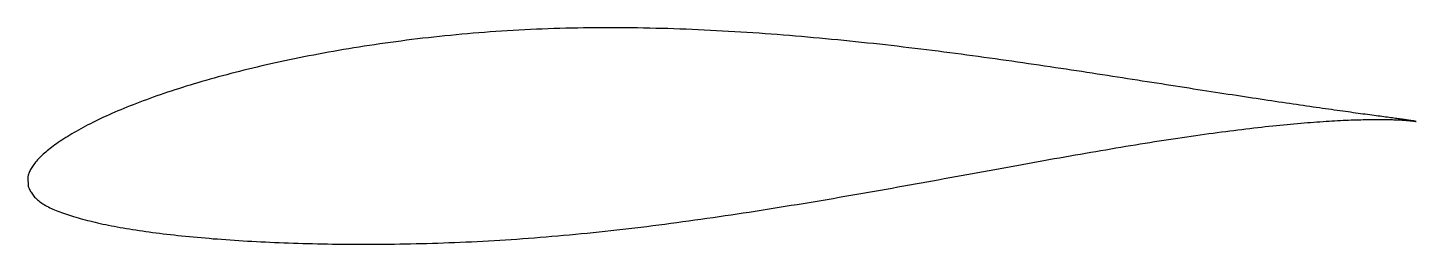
# Model space of a CAD drawing. Header units: metres. Extents: x -20.2 to 40.9, y -3.5 to 6.
import ezdxf

# ---------------------------------------------------------------- set-up
doc = ezdxf.new("R2010")
doc.units = ezdxf.units.M

msp = doc.modelspace()

# ---------------------------------------------------------------- linework, layer by layer
msp.add_lwpolyline([(40.882, 1.902), (40.881, 1.902), (40.878, 1.903), (40.872, 1.905), (40.863, 1.906), (40.853, 1.909), (40.84, 1.911), (40.825, 1.914), (40.807, 1.917), (40.787, 1.921), (40.765, 1.925), (40.74, 1.929), (40.713, 1.933), (40.684, 1.938), (40.652, 1.943), (40.619, 1.948), (40.582, 1.953), (40.544, 1.959), (40.503, 1.965), (40.46, 1.971), (40.414, 1.978), (40.366, 1.985), (40.316, 1.992), (40.264, 1.999), (40.209, 2.007), (40.152, 2.015), (40.093, 2.023), (40.031, 2.031), (39.968, 2.04), (39.902, 2.049), (39.833, 2.058), (39.763, 2.068), (39.69, 2.078), (39.615, 2.088), (39.537, 2.098), (39.458, 2.109), (39.376, 2.12), (39.292, 2.131), (39.205, 2.143), (39.117, 2.154), (39.026, 2.167), (38.933, 2.179), (38.838, 2.192), (38.741, 2.205), (38.641, 2.218), (38.54, 2.232), (38.436, 2.246), (38.33, 2.261), (38.222, 2.275), (38.111, 2.29), (37.999, 2.306), (37.884, 2.322), (37.768, 2.338), (37.649, 2.354), (37.528, 2.371), (37.405, 2.388), (37.28, 2.405), (37.153, 2.423), (37.024, 2.441), (36.892, 2.46), (36.759, 2.479), (36.624, 2.498), (36.487, 2.518), (36.347, 2.538), (36.206, 2.558), (36.062, 2.579), (35.917, 2.6), (35.77, 2.621), (35.621, 2.643), (35.469, 2.665), (35.316, 2.688), (35.161, 2.711), (35.004, 2.734), (34.845, 2.758), (34.685, 2.782), (34.522, 2.806), (34.357, 2.831), (34.191, 2.856), (34.023, 2.881), (33.853, 2.907), (33.681, 2.933), (33.507, 2.959), (33.332, 2.986), (33.155, 3.013), (32.976, 3.04), (32.795, 3.068), (32.613, 3.096), (32.429, 3.125), (32.243, 3.153), (32.055, 3.182), (31.866, 3.211), (31.675, 3.241), (31.483, 3.271), (31.289, 3.301), (31.093, 3.331), (30.895, 3.362), (30.697, 3.393), (30.496, 3.424), (30.294, 3.456), (30.09, 3.487), (29.885, 3.52), (29.679, 3.552), (29.47, 3.584), (29.261, 3.617), (29.05, 3.65), (28.837, 3.683), (28.623, 3.716), (28.408, 3.75), (28.191, 3.784), (27.973, 3.818), (27.754, 3.852), (27.533, 3.886), (27.311, 3.92), (27.087, 3.955), (26.862, 3.99), (26.636, 4.024), (26.409, 4.059), (26.181, 4.094), (25.951, 4.129), (25.72, 4.164), (25.488, 4.199), (25.255, 4.234), (25.02, 4.269), (24.785, 4.304), (24.548, 4.339), (24.31, 4.374), (24.071, 4.409), (23.831, 4.444), (23.591, 4.479), (23.349, 4.514), (23.106, 4.549), (22.862, 4.584), (22.617, 4.618), (22.371, 4.652), (22.124, 4.687), (21.877, 4.721), (21.628, 4.755), (21.379, 4.789), (21.128, 4.823), (20.877, 4.856), (20.625, 4.89), (20.373, 4.923), (20.119, 4.955), (19.865, 4.988), (19.61, 5.02), (19.355, 5.052), (19.098, 5.084), (18.841, 5.115), (18.584, 5.147), (18.326, 5.177), (18.067, 5.208), (17.807, 5.238), (17.547, 5.267), (17.287, 5.296), (17.026, 5.325), (16.764, 5.353), (16.502, 5.381), (16.24, 5.409), (15.977, 5.436), (15.713, 5.463), (15.45, 5.489), (15.185, 5.514), (14.921, 5.54), (14.656, 5.564), (14.391, 5.588), (14.125, 5.612), (13.86, 5.635), (13.594, 5.657), (13.327, 5.679), (13.061, 5.701), (12.794, 5.722), (12.527, 5.742), (12.26, 5.761), (11.993, 5.78), (11.726, 5.799), (11.459, 5.816), (11.191, 5.833), (10.924, 5.85), (10.656, 5.866), (10.389, 5.881), (10.121, 5.895), (9.854, 5.909), (9.586, 5.922), (9.319, 5.934), (9.052, 5.945), (8.785, 5.956), (8.518, 5.966), (8.251, 5.975), (7.984, 5.984), (7.718, 5.991), (7.452, 5.998), (7.186, 6.004), (6.92, 6.01), (6.655, 6.014), (6.389, 6.017), (6.125, 6.02), (5.86, 6.022), (5.596, 6.023), (5.332, 6.023), (5.069, 6.023), (4.806, 6.021), (4.544, 6.019), (4.282, 6.015), (4.02, 6.011), (3.759, 6.006), (3.499, 6), (3.239, 5.993), (2.979, 5.985), (2.721, 5.976), (2.463, 5.966), (2.205, 5.956), (1.948, 5.944), (1.692, 5.932), (1.436, 5.919), (1.182, 5.905), (0.927, 5.889), (0.674, 5.873), (0.421, 5.856), (0.17, 5.839), (-0.081, 5.82), (-0.332, 5.801), (-0.581, 5.78), (-0.83, 5.759), (-1.077, 5.737), (-1.324, 5.714), (-1.57, 5.69), (-1.815, 5.665), (-2.059, 5.64), (-2.302, 5.614), (-2.544, 5.587), (-2.785, 5.559), (-3.025, 5.531), (-3.264, 5.502), (-3.502, 5.472), (-3.738, 5.441), (-3.974, 5.41), (-4.209, 5.378), (-4.442, 5.345), (-4.675, 5.312), (-4.906, 5.278), (-5.136, 5.243), (-5.365, 5.208), (-5.592, 5.172), (-5.819, 5.136), (-6.044, 5.099), (-6.268, 5.062), (-6.491, 5.024), (-6.712, 4.985), (-6.932, 4.946), (-7.151, 4.906), (-7.368, 4.866), (-7.584, 4.826), (-7.799, 4.784), (-8.012, 4.742), (-8.224, 4.7), (-8.434, 4.657), (-8.643, 4.614), (-8.851, 4.57), (-9.057, 4.526), (-9.261, 4.481), (-9.464, 4.436), (-9.666, 4.39), (-9.866, 4.344), (-10.064, 4.297), (-10.261, 4.25), (-10.456, 4.203), (-10.65, 4.155), (-10.842, 4.107), (-11.033, 4.058), (-11.221, 4.009), (-11.409, 3.96), (-11.594, 3.91), (-11.778, 3.86), (-11.96, 3.81), (-12.141, 3.759), (-12.319, 3.708), (-12.496, 3.657), (-12.672, 3.606), (-12.845, 3.554), (-13.017, 3.502), (-13.187, 3.45), (-13.355, 3.397), (-13.521, 3.344), (-13.686, 3.292), (-13.849, 3.238), (-14.01, 3.185), (-14.169, 3.131), (-14.326, 3.078), (-14.481, 3.024), (-14.634, 2.97), (-14.786, 2.915), (-14.935, 2.861), (-15.083, 2.806), (-15.229, 2.751), (-15.372, 2.697), (-15.514, 2.641), (-15.654, 2.586), (-15.792, 2.531), (-15.928, 2.476), (-16.062, 2.42), (-16.193, 2.365), (-16.323, 2.309), (-16.451, 2.254), (-16.577, 2.198), (-16.7, 2.142), (-16.822, 2.086), (-16.942, 2.03), (-17.059, 1.974), (-17.174, 1.918), (-17.288, 1.862), (-17.399, 1.806), (-17.508, 1.749), (-17.615, 1.693), (-17.72, 1.637), (-17.823, 1.581), (-17.923, 1.525), (-18.022, 1.469), (-18.118, 1.414), (-18.212, 1.358), (-18.304, 1.303), (-18.394, 1.248), (-18.481, 1.193), (-18.567, 1.139), (-18.65, 1.084), (-18.731, 1.031), (-18.81, 0.977), (-18.887, 0.924), (-18.961, 0.871), (-19.033, 0.818), (-19.103, 0.766), (-19.171, 0.714), (-19.237, 0.663), (-19.3, 0.612), (-19.361, 0.561), (-19.42, 0.51), (-19.476, 0.46), (-19.531, 0.409), (-19.583, 0.359), (-19.632, 0.31), (-19.68, 0.26), (-19.725, 0.211), (-19.768, 0.162), (-19.808, 0.114), (-19.847, 0.066), (-19.883, 0.018), (-19.917, -0.029), (-19.948, -0.076), (-19.977, -0.122), (-20.004, -0.168), (-20.029, -0.213), (-20.051, -0.257), (-20.071, -0.3), (-20.089, -0.341), (-20.105, -0.381), (-20.118, -0.419), (-20.129, -0.454), (-20.138, -0.485), (-20.145, -0.512), (-20.15, -0.533), (-20.153, -0.547), (-20.136, -0.937), (-20.135, -0.94), (-20.131, -0.949), (-20.124, -0.964), (-20.115, -0.986), (-20.103, -1.015), (-20.089, -1.05), (-20.072, -1.088), (-20.053, -1.128), (-20.031, -1.17), (-20.007, -1.211), (-19.981, -1.253), (-19.952, -1.295), (-19.921, -1.336), (-19.888, -1.377), (-19.852, -1.417), (-19.814, -1.457), (-19.774, -1.496), (-19.732, -1.535), (-19.687, -1.573), (-19.64, -1.61), (-19.591, -1.647), (-19.54, -1.683), (-19.486, -1.718), (-19.43, -1.753), (-19.372, -1.788), (-19.311, -1.822), (-19.249, -1.855), (-19.184, -1.887), (-19.116, -1.92), (-19.047, -1.951), (-18.975, -1.983), (-18.902, -2.013), (-18.825, -2.044), (-18.747, -2.074), (-18.667, -2.104), (-18.584, -2.133), (-18.499, -2.162), (-18.412, -2.191), (-18.323, -2.22), (-18.231, -2.249), (-18.137, -2.277), (-18.042, -2.306), (-17.944, -2.334), (-17.843, -2.362), (-17.741, -2.39), (-17.637, -2.418), (-17.53, -2.445), (-17.421, -2.472), (-17.31, -2.5), (-17.197, -2.526), (-17.082, -2.553), (-16.965, -2.579), (-16.846, -2.605), (-16.725, -2.63), (-16.601, -2.656), (-16.476, -2.681), (-16.349, -2.705), (-16.219, -2.729), (-16.088, -2.753), (-15.954, -2.776), (-15.819, -2.799), (-15.681, -2.822), (-15.542, -2.844), (-15.4, -2.866), (-15.257, -2.888), (-15.112, -2.909), (-14.964, -2.93), (-14.815, -2.951), (-14.664, -2.971), (-14.511, -2.991), (-14.356, -3.011), (-14.199, -3.03), (-14.041, -3.049), (-13.88, -3.068), (-13.718, -3.086), (-13.554, -3.104), (-13.388, -3.121), (-13.22, -3.139), (-13.05, -3.155), (-12.879, -3.172), (-12.706, -3.188), (-12.531, -3.204), (-12.354, -3.219), (-12.176, -3.234), (-11.996, -3.249), (-11.814, -3.263), (-11.63, -3.277), (-11.445, -3.291), (-11.258, -3.304), (-11.07, -3.317), (-10.88, -3.329), (-10.688, -3.341), (-10.495, -3.353), (-10.3, -3.364), (-10.104, -3.374), (-9.906, -3.385), (-9.706, -3.395), (-9.505, -3.404), (-9.303, -3.413), (-9.099, -3.422), (-8.893, -3.43), (-8.686, -3.437), (-8.478, -3.445), (-8.268, -3.451), (-8.057, -3.458), (-7.844, -3.463), (-7.63, -3.468), (-7.415, -3.473), (-7.198, -3.478), (-6.98, -3.481), (-6.76, -3.485), (-6.54, -3.487), (-6.318, -3.489), (-6.094, -3.491), (-5.87, -3.493), (-5.644, -3.493), (-5.417, -3.494), (-5.189, -3.493), (-4.96, -3.492), (-4.73, -3.491), (-4.498, -3.489), (-4.265, -3.487), (-4.032, -3.484), (-3.797, -3.481), (-3.561, -3.477), (-3.324, -3.472), (-3.086, -3.467), (-2.847, -3.461), (-2.607, -3.455), (-2.366, -3.448), (-2.124, -3.44), (-1.881, -3.432), (-1.637, -3.423), (-1.392, -3.414), (-1.147, -3.404), (-0.9, -3.393), (-0.653, -3.382), (-0.405, -3.369), (-0.156, -3.356), (0.094, -3.343), (0.344, -3.329), (0.595, -3.314), (0.847, -3.298), (1.1, -3.281), (1.353, -3.264), (1.607, -3.246), (1.862, -3.228), (2.117, -3.209), (2.373, -3.188), (2.629, -3.167), (2.886, -3.146), (3.144, -3.124), (3.402, -3.101), (3.661, -3.077), (3.92, -3.053), (4.179, -3.028), (4.439, -3.002), (4.7, -2.975), (4.961, -2.948), (5.222, -2.92), (5.484, -2.892), (5.746, -2.863), (6.008, -2.833), (6.271, -2.802), (6.534, -2.771), (6.797, -2.739), (7.06, -2.707), (7.324, -2.674), (7.588, -2.64), (7.852, -2.606), (8.116, -2.572), (8.381, -2.537), (8.645, -2.501), (8.91, -2.465), (9.175, -2.428), (9.44, -2.391), (9.705, -2.353), (9.97, -2.315), (10.235, -2.276), (10.5, -2.237), (10.765, -2.198), (11.03, -2.158), (11.294, -2.118), (11.559, -2.077), (11.824, -2.036), (12.089, -1.995), (12.353, -1.953), (12.617, -1.911), (12.881, -1.869), (13.145, -1.826), (13.409, -1.783), (13.672, -1.74), (13.936, -1.697), (14.199, -1.653), (14.461, -1.609), (14.724, -1.565), (14.986, -1.521), (15.247, -1.476), (15.509, -1.431), (15.769, -1.387), (16.03, -1.342), (16.29, -1.297), (16.549, -1.251), (16.809, -1.206), (17.067, -1.16), (17.325, -1.115), (17.583, -1.069), (17.84, -1.023), (18.096, -0.977), (18.352, -0.931), (18.608, -0.886), (18.862, -0.84), (19.116, -0.794), (19.37, -0.748), (19.622, -0.702), (19.874, -0.656), (20.126, -0.61), (20.376, -0.565), (20.626, -0.519), (20.875, -0.474), (21.123, -0.428), (21.371, -0.383), (21.617, -0.338), (21.863, -0.293), (22.108, -0.249), (22.352, -0.204), (22.595, -0.16), (22.837, -0.116), (23.078, -0.072), (23.319, -0.028), (23.558, 0.015), (23.796, 0.058), (24.033, 0.101), (24.27, 0.143), (24.505, 0.186), (24.739, 0.228), (24.972, 0.269), (25.204, 0.31), (25.435, 0.351), (25.665, 0.392), (25.894, 0.432), (26.121, 0.472), (26.347, 0.511), (26.572, 0.55), (26.796, 0.588), (27.019, 0.627), (27.24, 0.664), (27.46, 0.702), (27.679, 0.739), (27.897, 0.775), (28.113, 0.811), (28.328, 0.846), (28.541, 0.881), (28.754, 0.916), (28.964, 0.95), (29.174, 0.983), (29.382, 1.016), (29.588, 1.048), (29.794, 1.08), (29.997, 1.111), (30.199, 1.142), (30.4, 1.172), (30.599, 1.202), (30.797, 1.231), (30.993, 1.26), (31.188, 1.287), (31.381, 1.315), (31.572, 1.342), (31.762, 1.368), (31.951, 1.394), (32.137, 1.419), (32.322, 1.443), (32.506, 1.467), (32.688, 1.491), (32.868, 1.514), (33.046, 1.536), (33.223, 1.558), (33.398, 1.579), (33.571, 1.6), (33.742, 1.62), (33.912, 1.639), (34.08, 1.658), (34.246, 1.677), (34.41, 1.694), (34.573, 1.712), (34.734, 1.728), (34.892, 1.744), (35.05, 1.76), (35.205, 1.775), (35.358, 1.789), (35.509, 1.803), (35.659, 1.817), (35.807, 1.83), (35.952, 1.842), (36.096, 1.854), (36.238, 1.865), (36.378, 1.875), (36.516, 1.886), (36.652, 1.895), (36.786, 1.904), (36.918, 1.913), (37.048, 1.921), (37.176, 1.929), (37.302, 1.936), (37.426, 1.943), (37.548, 1.949), (37.667, 1.955), (37.785, 1.96), (37.901, 1.965), (38.015, 1.969), (38.126, 1.973), (38.235, 1.977), (38.343, 1.98), (38.448, 1.983), (38.551, 1.986), (38.652, 1.988), (38.751, 1.989), (38.847, 1.991), (38.942, 1.992), (39.034, 1.993), (39.124, 1.993), (39.212, 1.993), (39.298, 1.993), (39.382, 1.993), (39.463, 1.992), (39.542, 1.991), (39.619, 1.99), (39.694, 1.988), (39.766, 1.986), (39.837, 1.984), (39.905, 1.982), (39.97, 1.98), (40.034, 1.977), (40.095, 1.975), (40.154, 1.972), (40.211, 1.969), (40.265, 1.966), (40.318, 1.963), (40.368, 1.959), (40.415, 1.956), (40.461, 1.953), (40.504, 1.949), (40.544, 1.946), (40.583, 1.942), (40.619, 1.939), (40.653, 1.935), (40.684, 1.932), (40.714, 1.928), (40.74, 1.925), (40.765, 1.922), (40.787, 1.919), (40.807, 1.916), (40.825, 1.913), (40.84, 1.911), (40.853, 1.908), (40.863, 1.906), (40.872, 1.905), (40.878, 1.903), (40.881, 1.902), (40.882, 1.902)], close=True)

doc.saveas('drawing.dxf')
